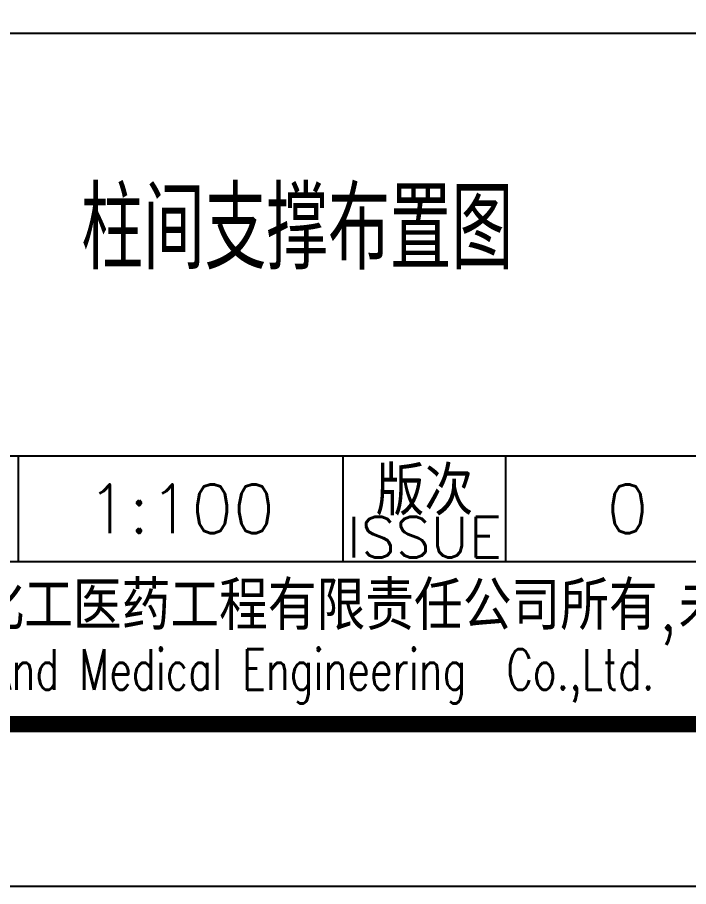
# Model space of a CAD drawing. Header units: millimetres. Extents: x 866561 to 877878, y 40199 to 44891.
# Drawn here: x 873866.9 to 873908.3, y 40206.4 to 40259.9 of the extents above; entities that cross this region are included whole.
import ezdxf
from ezdxf.enums import TextEntityAlignment as Align

# ---------------------------------------------------------------- set-up
doc = ezdxf.new("R2010")
doc.units = ezdxf.units.MM
doc.header["$LTSCALE"] = 1000
doc.header["$MEASUREMENT"] = 0
doc.layers.add('PUB_TEXT', color=7, linetype='Continuous')
doc.styles.add('ECEC_TQ', font='txt_l.shx', dxfattribs={"bigfont": 'hztxt_l.shx'})
doc.styles.add('TS', font='tssdeng.shx', dxfattribs={"width": 0.8, "height": 2.5, "bigfont": 'tssdchn.shx'})

msp = doc.modelspace()

# ---------------------------------------------------------------- linework, layer by layer
for p, q in [((873801.999, 40258.943), (873911.999, 40258.943)), ((873856.999, 40232.943), (873981.999, 40232.943)), ((873866.999, 40226.443), (873866.999, 40232.943)), ((873886.999, 40226.443), (873886.999, 40232.943)), ((873896.999, 40226.443), (873896.999, 40232.943)), ((873801.999, 40226.443), (873981.999, 40226.443)), ((873801.999, 40216.443), (873981.999, 40216.443)), ((873991.999, 40206.443), (873150.999, 40206.443))]:
    msp.add_line(p, q)
at = {"color": 0, "const_width": 1}
msp.add_lwpolyline([(873981.999, 40216.443), (873175.999, 40216.443), (873175.999, 40790.443), (873981.999, 40790.443)], close=True, dxfattribs=at)

# ---------------------------------------------------------------- texts
at = {"style": 'ECEC_TQ'}
for s, height, p in [('版次', 3, (873891.999, 40230.943)), ('ISSUE', 2.5, (873891.999, 40227.943)), ('本文件专有权属安徽华东化工医药工程有限责任公司所有,未经许可不得复制或转让给第三方', 3, (873891.999, 40223.443))]:
    msp.add_text(s, height=height, dxfattribs=at).set_placement(p, align=Align.MIDDLE)
at = {"style": 'ECEC_TQ', "width": 0.72}
msp.add_text('The proprietary right of this document belongs to Anhui Huadong Chemical And Medical Engineering  Co.,Ltd.  and any replication or transfer to the 3rd. side is forbidden without its permission. ', height=2.5, dxfattribs=at).set_placement((873891.999, 40219.443), align=Align.MIDDLE)
at = {"style": 'ECEC_TQ'}
for tag, text, p in [('1:100', '1:100', (873876.999, 40229.693)), ('0', '0', (873904.499, 40229.693))]:
    msp.add_attdef(tag, text=text, height=3, dxfattribs=at).set_placement(p, align=Align.MIDDLE)
at = {"layer": 'PUB_TEXT', "style": 'TS', "width": 0.8}
msp.add_text('柱间支撑布置图', height=5, dxfattribs=at).set_placement((873884.165, 40247.175), align=Align.MIDDLE)

doc.saveas('drawing.dxf')
